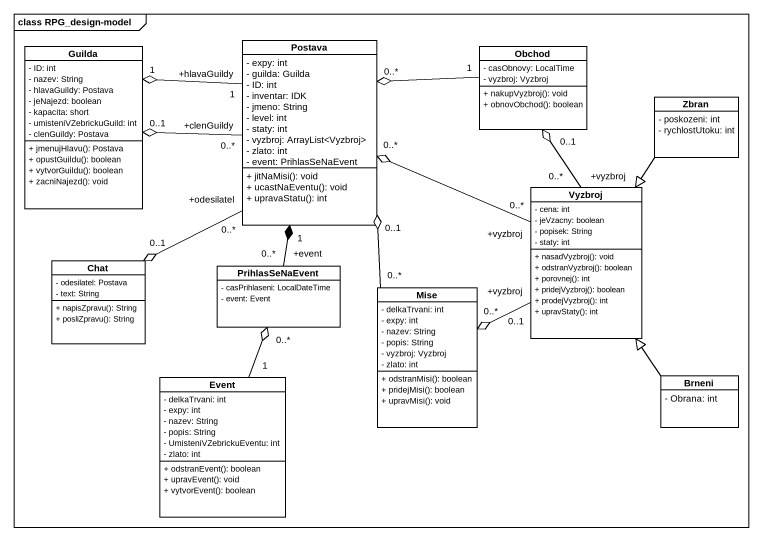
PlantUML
@startuml
mainframe class RPG_design-model
hide circle
hide empty members
skinparam classAttributeIconSize 0
class Postava {
  - expy: int
  - guilda: Guilda
  - ID: int
  - inventar: IDK
  - jmeno: String
  - level: int
  - staty: int
  - vyzbroj: ArrayList<Vyzbroj>
  - zlato: int
  - event: PrihlasSeNaEvent
  + jitNaMisi(): void
  + ucastNaEventu(): void
  + upravaStatu(): int
}
class Guilda {
  - ID: int
  - nazev: String
  - hlavaGuildy: Postava
  - jeNajezd: boolean
  - kapacita: short
  - umisteniVZebrickuGuild: int
  - clenGuildy: Postava
  + jmenujHlavu(): Postava
  + opustGuildu(): boolean
  + vytvorGuildu(): boolean
  + zacniNajezd(): void
}
class Obchod {
  - casObnovy: LocalTime
  - vyzbroj: Vyzbroj
  + nakupVyzbroj(): void
  + obnovObchod(): boolean
}
class Zbran {
  - poskozeni: int
  - rychlostUtoku: int
}
class Vyzbroj {
  - cena: int
  - jeVzacny: boolean
  - popisek: String
  - staty: int
  + nasadVyzbroj(): void
  + odstranVyzbroj(): boolean
  + porovnej(): int
  + pridejVyzbroj(): boolean
  + prodejVyzbroj(): int
  + upravStaty(): int
}
class Chat {
  - odesilatel: Postava
  - text: String
  + napisZpravu(): String
  + posliZpravu(): String
}
class PrihlasSeNaEvent {
  - casPrihlaseni: LocalDateTime
  - event: Event
}
class Mise {
  - delkaTrvani: int
  - expy: int
  - nazev: String
  - popis: String
  - vyzbroj: Vyzbroj
  - zlato: int
  + odstranMisi(): boolean
  + pridejMisi(): boolean
  + upravMisi(): void
}
class Event {
  - delkaTrvani: int
  - expy: int
  - nazev: String
  - popis: String
  - UmisteniVZebrickuEventu: int
  - zlato: int
  + odstranEvent(): boolean
  + upravEvent(): void
  + vytvorEvent(): boolean
}
class Brneni {
  - Obrana: int
}
Postava "+hlavaGuildy\n1" -left-o "1" Guilda
Postava "+clenGuildy\n0..*" -left-o "0..1" Guilda
Postava "0..*" o-right- "1" Obchod
Postava "0..*" o-right- "+vyzbroj\n0..*" Vyzbroj
Postava "+odesilatel\n0..*" --o "0..1" Chat
Postava "1" *-- "+event\n0..*" PrihlasSeNaEvent
Postava "0..1" o-- "0..*" Mise
Obchod "0..1" o-- "+vyzbroj\n0..*" Vyzbroj
Zbran --|> Vyzbroj
Mise "0..*" o-right- "+vyzbroj\n0..1" Vyzbroj
Event "1" -up-o "0..*" PrihlasSeNaEvent
Brneni -up-|> Vyzbroj
@enduml
